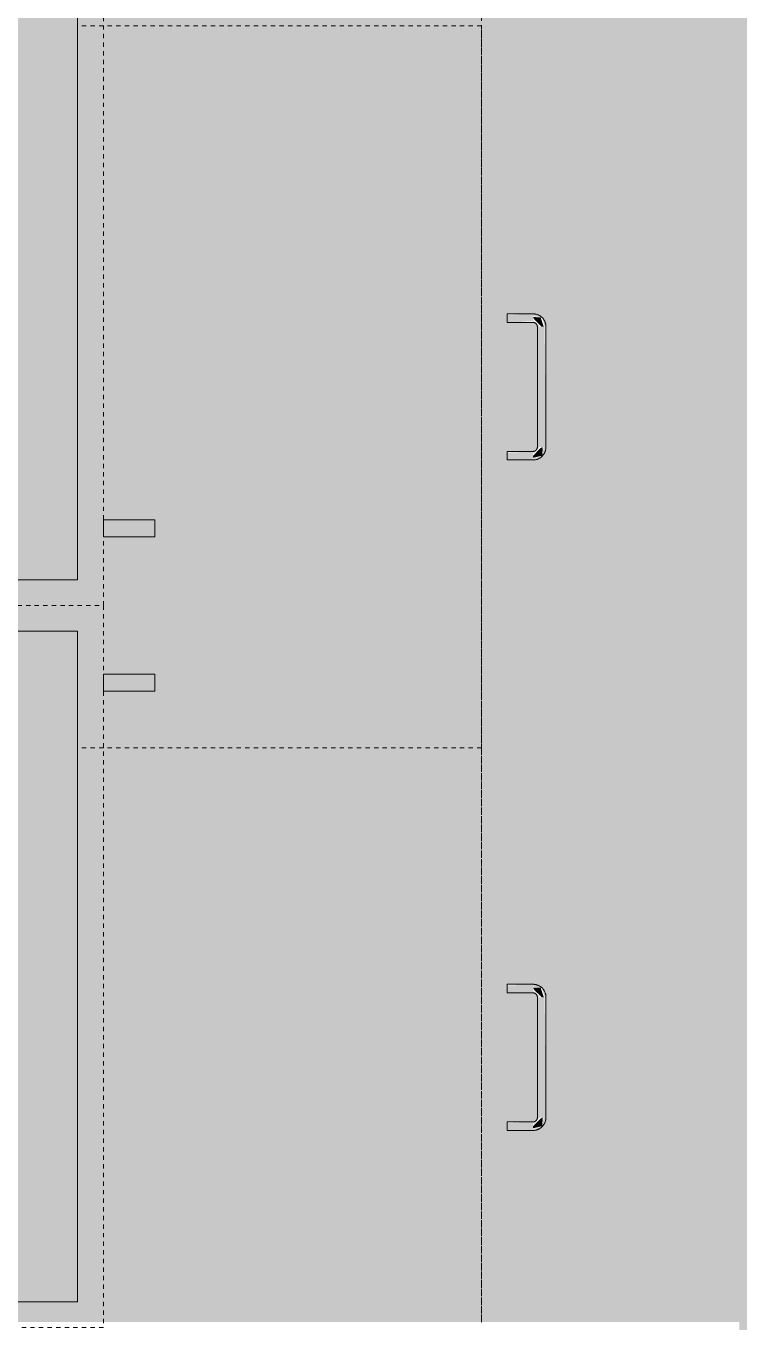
# Model space of a CAD drawing. Header units: inches. Extents: x -4218 to -1814, y 9706 to 12426.
# Drawn here: x -3391.18 to -3370.43, y 11292.96 to 11330.66 of the extents above; entities that cross this region are included whole.
import ezdxf

# ---------------------------------------------------------------- set-up
doc = ezdxf.new("R2010")
doc.units = ezdxf.units.IN
doc.header["$MEASUREMENT"] = 0
doc.linetypes.add('Dash', pattern=[0.25, 0.125, -0.125])
for name, color, linetype, lineweight in [('0-1', 7, 'Continuous', 5), ('0-2', 10, 'Continuous', 13), ('A-AREA-PATT-3', 7, 'Continuous', 9), ('Q-CASE', 31, 'Continuous', 9), ('Q-CASE-1', 9, 'Continuous', 9), ('Q-CASE-3', 7, 'Continuous', 9), ('Q-CASE-4', 7, 'Dash', 9), ('Q-CASE-HDLN-1', 7, 'Dash', 9), ('Q-CASE-HDLN-2', 31, 'Continuous', 9)]:
    doc.layers.add(name, color=color, linetype=linetype, lineweight=lineweight)

# ---------------------------------------------------------------- blocks, each defined once
blk = doc.blocks.new('OD_CW_Countertop - OD_CW_Countertop-2380507-FLOOR PLAN - 2ND FLOOR')
at = {"layer": 'Q-CASE-HDLN-1'}
blk.add_line((0.738, 0), (130.706, 0), dxfattribs=at)
blk = doc.blocks.new('Drawer_Base_Cabinet_3_drawer_12205 - 21_-V68-FLOOR PLAN - 2ND FLOOR')
at = {"layer": 'Q-CASE'}
for points in [[(-1.012, 25.782), (-1.012, 25.812), (-1.286, 25.72), (-1.295, 25.5), (-1.23, 25.528), (-1.012, 25.75)], [(2.488, 25.625), (2.488, 25.875), (-1.012, 25.838), (-1.012, 25.625), (1.008, 25.625)], [(2.8, 25.5), (2.738, 25.768), (2.488, 25.782), (2.516, 25.717), (2.738, 25.5), (2.77, 25.5)], [(-1.142, 24.75), (-1.174, 25.5), (-1.383, 25.5), (-1.351, 24.75), (-1.154, 24.75)], [(2.858, 25.5), (2.617, 25.5), (2.649, 24.75), (2.858, 24.75), (2.858, 25.402)]]:
    blk.add_hatch(color=256, dxfattribs=at).paths.add_polyline_path(points, flags=0)
at = {"layer": 'Q-CASE-HDLN-1'}
for p, q in [((11.238, 24), (-9.762, 24)), ((-9.762, 24), (-9.762, 12.25)), ((11.238, 24), (11.238, 12.25))]:
    blk.add_line(p, q, dxfattribs=at)
at = {"layer": 'Q-CASE-HDLN-2'}
for p, q in [((2.488, 25.875), (-1.012, 25.875)), ((-1.387, 25.5), (-1.387, 24.75)), ((-1.387, 25.5), (-1.387, 24.75)), ((-1.387, 25.5), (-1.387, 24.75)), ((-1.137, 24.75), (-1.137, 25.5)), ((-1.137, 24.75), (-1.137, 25.5)), ((-1.137, 24.75), (-1.137, 25.5)), ((-1.012, 25.625), (2.488, 25.625)), ((2.613, 25.5), (2.613, 24.75)), ((2.613, 25.5), (2.613, 24.75)), ((2.613, 25.5), (2.613, 24.75)), ((2.863, 24.75), (2.863, 25.5)), ((2.863, 24.75), (2.863, 25.5)), ((2.863, 24.75), (2.863, 25.5)), ((-1.387, 24.75), (-1.383, 24.75)), ((-1.383, 24.75), (-1.387, 24.75)), ((-1.387, 24.75), (-1.383, 24.75)), ((-1.383, 24.75), (-1.387, 24.75)), ((-1.387, 24.75), (-1.383, 24.75)), ((-1.137, 24.75), (-1.387, 24.75)), ((-1.142, 24.75), (-1.137, 24.75)), ((-1.137, 24.75), (-1.142, 24.75)), ((-1.142, 24.75), (-1.137, 24.75)), ((-1.137, 24.75), (-1.142, 24.75)), ((-1.142, 24.75), (-1.137, 24.75)), ((2.617, 24.75), (2.613, 24.75)), ((2.613, 24.75), (2.617, 24.75)), ((2.617, 24.75), (2.613, 24.75)), ((2.613, 24.75), (2.617, 24.75)), ((2.863, 24.75), (2.613, 24.75)), ((2.613, 24.75), (2.617, 24.75)), ((2.863, 24.75), (2.858, 24.75)), ((2.858, 24.75), (2.863, 24.75)), ((2.863, 24.75), (2.858, 24.75)), ((2.858, 24.75), (2.863, 24.75)), ((2.858, 24.75), (2.863, 24.75))]:
    blk.add_line(p, q, dxfattribs=at)
at = {"layer": 'Q-CASE-HDLN-2', "flags": 128}
for points in [[(-1.012, 25.875), (-1.027, 25.875), (-1.042, 25.874), (-1.057, 25.872), (-1.072, 25.87), (-1.087, 25.868), (-1.101, 25.864), (-1.116, 25.86), (-1.13, 25.856), (-1.144, 25.851), (-1.158, 25.845), (-1.172, 25.839), (-1.185, 25.833), (-1.199, 25.825), (-1.211, 25.818), (-1.224, 25.81), (-1.236, 25.801), (-1.248, 25.792), (-1.26, 25.782), (-1.271, 25.772), (-1.281, 25.761), (-1.292, 25.75), (-1.301, 25.739), (-1.311, 25.727), (-1.319, 25.715), (-1.328, 25.703), (-1.336, 25.69), (-1.343, 25.677), (-1.35, 25.663), (-1.356, 25.65), (-1.362, 25.636), (-1.367, 25.622), (-1.372, 25.608), (-1.376, 25.593), (-1.379, 25.578), (-1.382, 25.564), (-1.384, 25.549), (-1.386, 25.534), (-1.387, 25.519), (-1.387, 25.504), (-1.387, 25.5)], [(-1.292, 25.75), (-1.301, 25.739), (-1.311, 25.727), (-1.319, 25.715), (-1.328, 25.703), (-1.336, 25.69), (-1.343, 25.677), (-1.35, 25.663), (-1.356, 25.65), (-1.362, 25.636), (-1.367, 25.622), (-1.372, 25.608), (-1.376, 25.593), (-1.379, 25.578), (-1.382, 25.564), (-1.384, 25.549), (-1.386, 25.534), (-1.387, 25.519), (-1.387, 25.504), (-1.387, 25.5)], [(-1.292, 25.75), (-1.301, 25.739), (-1.311, 25.727), (-1.319, 25.715), (-1.328, 25.703), (-1.336, 25.69), (-1.343, 25.677), (-1.35, 25.663), (-1.356, 25.65), (-1.362, 25.636), (-1.367, 25.622), (-1.372, 25.608), (-1.376, 25.593), (-1.379, 25.578), (-1.382, 25.564), (-1.384, 25.549), (-1.386, 25.534), (-1.387, 25.519), (-1.387, 25.504), (-1.387, 25.5)], [(-1.012, 25.875), (-1.027, 25.875), (-1.042, 25.874), (-1.057, 25.872), (-1.072, 25.87), (-1.087, 25.868), (-1.101, 25.864), (-1.116, 25.86), (-1.13, 25.856), (-1.144, 25.851), (-1.158, 25.845), (-1.172, 25.839), (-1.185, 25.833), (-1.199, 25.825), (-1.211, 25.818), (-1.224, 25.81), (-1.236, 25.801), (-1.248, 25.792), (-1.26, 25.782), (-1.271, 25.772)], [(-1.012, 25.875), (-1.027, 25.875), (-1.042, 25.874), (-1.057, 25.872), (-1.072, 25.87), (-1.087, 25.868), (-1.101, 25.864), (-1.116, 25.86), (-1.13, 25.856), (-1.144, 25.851), (-1.158, 25.845), (-1.172, 25.839), (-1.185, 25.833), (-1.199, 25.825), (-1.211, 25.818), (-1.224, 25.81), (-1.236, 25.801), (-1.248, 25.792), (-1.26, 25.782), (-1.271, 25.772)], [(2.738, 25.779), (2.727, 25.789), (2.715, 25.798), (2.703, 25.807), (2.69, 25.816), (2.678, 25.823), (2.664, 25.831), (2.651, 25.838), (2.637, 25.844), (2.624, 25.85), (2.61, 25.855), (2.595, 25.859), (2.581, 25.863), (2.566, 25.867), (2.551, 25.87), (2.537, 25.872), (2.522, 25.873), (2.507, 25.875), (2.492, 25.875), (2.488, 25.875)], [(2.738, 25.779), (2.727, 25.789), (2.715, 25.798), (2.703, 25.807), (2.69, 25.816), (2.678, 25.823), (2.664, 25.831), (2.651, 25.838), (2.637, 25.844), (2.624, 25.85), (2.61, 25.855), (2.595, 25.859), (2.581, 25.863), (2.566, 25.867), (2.551, 25.87), (2.537, 25.872), (2.522, 25.873), (2.507, 25.875), (2.492, 25.875), (2.488, 25.875)], [(2.863, 25.5), (2.862, 25.515), (2.862, 25.53), (2.86, 25.545), (2.858, 25.56), (2.855, 25.575), (2.852, 25.589), (2.848, 25.604), (2.844, 25.618), (2.839, 25.632), (2.833, 25.646), (2.827, 25.66), (2.82, 25.673), (2.813, 25.686), (2.805, 25.699), (2.797, 25.712), (2.788, 25.724), (2.779, 25.736), (2.77, 25.747), (2.76, 25.758), (2.749, 25.769), (2.738, 25.779), (2.727, 25.789), (2.715, 25.798), (2.703, 25.807), (2.69, 25.816), (2.678, 25.823), (2.664, 25.831), (2.651, 25.838), (2.637, 25.844), (2.624, 25.85), (2.61, 25.855), (2.595, 25.859), (2.581, 25.863), (2.566, 25.867), (2.551, 25.87), (2.537, 25.872), (2.522, 25.873), (2.507, 25.875), (2.492, 25.875), (2.488, 25.875)], [(2.863, 25.5), (2.862, 25.515), (2.862, 25.53), (2.86, 25.545), (2.858, 25.56), (2.855, 25.575), (2.852, 25.589), (2.848, 25.604), (2.844, 25.618), (2.839, 25.632), (2.833, 25.646), (2.827, 25.66), (2.82, 25.673), (2.813, 25.686), (2.805, 25.699), (2.797, 25.712), (2.788, 25.724), (2.779, 25.736), (2.77, 25.747), (2.76, 25.758)], [(2.863, 25.5), (2.862, 25.515), (2.862, 25.53), (2.86, 25.545), (2.858, 25.56), (2.855, 25.575), (2.852, 25.589), (2.848, 25.604), (2.844, 25.618), (2.839, 25.632), (2.833, 25.646), (2.827, 25.66), (2.82, 25.673), (2.813, 25.686), (2.805, 25.699), (2.797, 25.712), (2.788, 25.724), (2.779, 25.736), (2.77, 25.747), (2.76, 25.758)], [(-1.137, 25.5), (-1.137, 25.505), (-1.137, 25.51), (-1.136, 25.515), (-1.136, 25.52), (-1.135, 25.525), (-1.134, 25.53), (-1.132, 25.535), (-1.131, 25.539), (-1.129, 25.544), (-1.127, 25.549), (-1.125, 25.553), (-1.123, 25.558), (-1.121, 25.562), (-1.118, 25.566), (-1.115, 25.571), (-1.113, 25.575), (-1.109, 25.579), (-1.106, 25.582), (-1.103, 25.586), (-1.099, 25.59), (-1.096, 25.593), (-1.092, 25.596), (-1.088, 25.599), (-1.084, 25.602), (-1.08, 25.605), (-1.076, 25.608), (-1.071, 25.61), (-1.067, 25.613), (-1.062, 25.615), (-1.058, 25.617), (-1.053, 25.618), (-1.048, 25.62), (-1.043, 25.621), (-1.038, 25.622), (-1.034, 25.623), (-1.029, 25.624), (-1.024, 25.624), (-1.019, 25.625), (-1.014, 25.625)], [(-1.137, 25.5), (-1.137, 25.505), (-1.137, 25.51), (-1.136, 25.515), (-1.136, 25.52), (-1.135, 25.525), (-1.134, 25.53), (-1.132, 25.535), (-1.131, 25.539), (-1.129, 25.544), (-1.127, 25.549), (-1.125, 25.553), (-1.123, 25.558), (-1.121, 25.562), (-1.118, 25.566), (-1.115, 25.571), (-1.113, 25.575), (-1.109, 25.579), (-1.106, 25.582), (-1.103, 25.586), (-1.099, 25.59), (-1.096, 25.593), (-1.092, 25.596), (-1.088, 25.599), (-1.084, 25.602), (-1.08, 25.605), (-1.076, 25.608), (-1.071, 25.61), (-1.067, 25.613), (-1.062, 25.615), (-1.058, 25.617), (-1.053, 25.618), (-1.048, 25.62), (-1.043, 25.621), (-1.038, 25.622), (-1.034, 25.623), (-1.029, 25.624), (-1.024, 25.624), (-1.019, 25.625), (-1.014, 25.625)], [(-1.137, 25.5), (-1.137, 25.505), (-1.137, 25.51), (-1.136, 25.515), (-1.136, 25.52), (-1.135, 25.525), (-1.134, 25.53), (-1.132, 25.535), (-1.131, 25.539), (-1.129, 25.544), (-1.127, 25.549), (-1.125, 25.553), (-1.123, 25.558), (-1.121, 25.562), (-1.118, 25.566), (-1.115, 25.571), (-1.113, 25.575), (-1.109, 25.579), (-1.106, 25.582), (-1.103, 25.586), (-1.099, 25.59), (-1.096, 25.593), (-1.092, 25.596), (-1.088, 25.599), (-1.084, 25.602), (-1.08, 25.605), (-1.076, 25.608), (-1.071, 25.61), (-1.067, 25.613), (-1.062, 25.615), (-1.058, 25.617), (-1.053, 25.618), (-1.048, 25.62), (-1.043, 25.621), (-1.038, 25.622), (-1.034, 25.623), (-1.029, 25.624), (-1.024, 25.624), (-1.019, 25.625), (-1.014, 25.625), (-1.012, 25.625)], [(2.488, 25.625), (2.493, 25.625), (2.498, 25.625), (2.503, 25.624), (2.508, 25.623), (2.513, 25.623), (2.517, 25.621), (2.522, 25.62), (2.527, 25.619), (2.532, 25.617), (2.536, 25.615), (2.541, 25.613), (2.545, 25.611), (2.55, 25.608), (2.554, 25.606), (2.558, 25.603), (2.562, 25.6), (2.566, 25.597), (2.57, 25.594), (2.574, 25.591), (2.577, 25.587), (2.581, 25.583), (2.584, 25.58), (2.587, 25.576), (2.59, 25.572), (2.593, 25.568), (2.596, 25.563), (2.598, 25.559), (2.6, 25.554), (2.602, 25.55), (2.604, 25.545), (2.606, 25.541), (2.607, 25.536), (2.609, 25.531), (2.61, 25.526), (2.611, 25.521), (2.612, 25.516), (2.612, 25.511), (2.613, 25.506), (2.613, 25.501), (2.613, 25.5)], [(2.488, 25.625), (2.493, 25.625), (2.498, 25.625), (2.503, 25.624), (2.508, 25.623), (2.513, 25.623), (2.517, 25.621), (2.522, 25.62), (2.527, 25.619), (2.532, 25.617), (2.536, 25.615), (2.541, 25.613), (2.545, 25.611), (2.55, 25.608), (2.554, 25.606), (2.558, 25.603), (2.562, 25.6), (2.566, 25.597), (2.57, 25.594), (2.574, 25.591), (2.577, 25.587), (2.581, 25.583), (2.584, 25.58), (2.587, 25.576), (2.59, 25.572), (2.593, 25.568), (2.596, 25.563), (2.598, 25.559), (2.6, 25.554), (2.602, 25.55), (2.604, 25.545), (2.606, 25.541), (2.607, 25.536), (2.609, 25.531), (2.61, 25.526), (2.611, 25.521), (2.612, 25.516), (2.612, 25.511), (2.613, 25.506), (2.613, 25.501), (2.613, 25.5)], [(2.488, 25.625), (2.493, 25.625), (2.498, 25.625), (2.503, 25.624), (2.508, 25.623), (2.513, 25.623), (2.517, 25.621), (2.522, 25.62), (2.527, 25.619), (2.532, 25.617), (2.536, 25.615), (2.541, 25.613), (2.545, 25.611), (2.55, 25.608), (2.554, 25.606), (2.558, 25.603), (2.562, 25.6), (2.566, 25.597), (2.57, 25.594), (2.574, 25.591), (2.577, 25.587), (2.581, 25.583), (2.584, 25.58), (2.587, 25.576), (2.59, 25.572), (2.593, 25.568), (2.596, 25.563), (2.598, 25.559), (2.6, 25.554), (2.602, 25.55), (2.604, 25.545), (2.606, 25.541), (2.607, 25.536), (2.609, 25.531), (2.61, 25.526), (2.611, 25.521), (2.612, 25.516), (2.612, 25.511), (2.613, 25.506), (2.613, 25.501), (2.613, 25.5)]]:
    blk.add_lwpolyline(points, dxfattribs=at)
blk = doc.blocks.new('Drawer_Base_Cabinet_3_drawer_12205 - 18_-V69-FLOOR PLAN - 2ND FLOOR')
at = {"layer": 'Q-CASE'}
for points in [[(-1.012, 25.782), (-1.012, 25.812), (-1.286, 25.72), (-1.295, 25.5), (-1.23, 25.528), (-1.012, 25.75)], [(2.488, 25.625), (2.488, 25.875), (-1.012, 25.838), (-1.012, 25.625), (1.616, 25.625)], [(2.8, 25.5), (2.738, 25.768), (2.488, 25.782), (2.516, 25.717), (2.738, 25.5), (2.77, 25.5)], [(-1.142, 25.5), (-1.383, 25.5), (-1.351, 24.75), (-1.142, 24.75)], [(2.858, 25.5), (2.617, 25.5), (2.649, 24.75), (2.858, 24.75), (2.858, 25.402)]]:
    blk.add_hatch(color=256, dxfattribs=at).paths.add_polyline_path(points, flags=0)
at = {"layer": 'Q-CASE-HDLN-1'}
for p, q in [((8.436, 24), (-8.262, 24)), ((-8.262, 24), (-8.262, 12.25))]:
    blk.add_line(p, q, dxfattribs=at)
at = {"layer": 'Q-CASE-HDLN-2'}
for p, q in [((2.488, 25.875), (-1.012, 25.875)), ((-1.387, 25.5), (-1.387, 24.75)), ((-1.387, 25.5), (-1.387, 24.75)), ((-1.387, 25.5), (-1.387, 24.75)), ((-1.137, 24.75), (-1.137, 25.5)), ((-1.137, 24.75), (-1.137, 25.5)), ((-1.137, 24.75), (-1.137, 25.5)), ((-1.012, 25.625), (2.488, 25.625)), ((2.613, 25.5), (2.613, 24.75)), ((2.613, 25.5), (2.613, 24.75)), ((2.613, 25.5), (2.613, 24.75)), ((2.863, 24.75), (2.863, 25.5)), ((2.863, 24.75), (2.863, 25.5)), ((2.863, 24.75), (2.863, 25.5)), ((-1.387, 24.75), (-1.383, 24.75)), ((-1.383, 24.75), (-1.387, 24.75)), ((-1.387, 24.75), (-1.383, 24.75)), ((-1.383, 24.75), (-1.387, 24.75)), ((-1.387, 24.75), (-1.383, 24.75)), ((-1.137, 24.75), (-1.387, 24.75)), ((-1.142, 24.75), (-1.137, 24.75)), ((-1.137, 24.75), (-1.142, 24.75)), ((-1.142, 24.75), (-1.137, 24.75)), ((-1.137, 24.75), (-1.142, 24.75)), ((-1.142, 24.75), (-1.137, 24.75)), ((2.617, 24.75), (2.613, 24.75)), ((2.613, 24.75), (2.617, 24.75)), ((2.617, 24.75), (2.613, 24.75)), ((2.613, 24.75), (2.617, 24.75)), ((2.863, 24.75), (2.613, 24.75)), ((2.613, 24.75), (2.617, 24.75)), ((2.863, 24.75), (2.858, 24.75)), ((2.858, 24.75), (2.863, 24.75)), ((2.863, 24.75), (2.858, 24.75)), ((2.858, 24.75), (2.863, 24.75)), ((2.858, 24.75), (2.863, 24.75))]:
    blk.add_line(p, q, dxfattribs=at)
at = {"layer": 'Q-CASE-HDLN-2', "flags": 128}
for points in [[(-1.012, 25.875), (-1.027, 25.875), (-1.042, 25.874), (-1.057, 25.872), (-1.072, 25.87), (-1.087, 25.868), (-1.101, 25.864), (-1.116, 25.86), (-1.13, 25.856), (-1.144, 25.851), (-1.158, 25.845), (-1.172, 25.839), (-1.185, 25.833), (-1.199, 25.825), (-1.211, 25.818), (-1.224, 25.81), (-1.236, 25.801), (-1.248, 25.792), (-1.26, 25.782), (-1.271, 25.772), (-1.281, 25.761), (-1.292, 25.75), (-1.301, 25.739), (-1.311, 25.727), (-1.319, 25.715), (-1.328, 25.703), (-1.336, 25.69), (-1.343, 25.677), (-1.35, 25.663), (-1.356, 25.65), (-1.362, 25.636), (-1.367, 25.622), (-1.372, 25.608), (-1.376, 25.593), (-1.379, 25.578), (-1.382, 25.564), (-1.384, 25.549), (-1.386, 25.534), (-1.387, 25.519), (-1.387, 25.504), (-1.387, 25.5)], [(-1.292, 25.75), (-1.301, 25.739), (-1.311, 25.727), (-1.319, 25.715), (-1.328, 25.703), (-1.336, 25.69), (-1.343, 25.677), (-1.35, 25.663), (-1.356, 25.65), (-1.362, 25.636), (-1.367, 25.622), (-1.372, 25.608), (-1.376, 25.593), (-1.379, 25.578), (-1.382, 25.564), (-1.384, 25.549), (-1.386, 25.534), (-1.387, 25.519), (-1.387, 25.504), (-1.387, 25.5)], [(-1.292, 25.75), (-1.301, 25.739), (-1.311, 25.727), (-1.319, 25.715), (-1.328, 25.703), (-1.336, 25.69), (-1.343, 25.677), (-1.35, 25.663), (-1.356, 25.65), (-1.362, 25.636), (-1.367, 25.622), (-1.372, 25.608), (-1.376, 25.593), (-1.379, 25.578), (-1.382, 25.564), (-1.384, 25.549), (-1.386, 25.534), (-1.387, 25.519), (-1.387, 25.504), (-1.387, 25.5)], [(-1.012, 25.875), (-1.027, 25.875), (-1.042, 25.874), (-1.057, 25.872), (-1.072, 25.87), (-1.087, 25.868), (-1.101, 25.864), (-1.116, 25.86), (-1.13, 25.856), (-1.144, 25.851), (-1.158, 25.845), (-1.172, 25.839), (-1.185, 25.833), (-1.199, 25.825), (-1.211, 25.818), (-1.224, 25.81), (-1.236, 25.801), (-1.248, 25.792), (-1.26, 25.782), (-1.271, 25.772)], [(-1.012, 25.875), (-1.027, 25.875), (-1.042, 25.874), (-1.057, 25.872), (-1.072, 25.87), (-1.087, 25.868), (-1.101, 25.864), (-1.116, 25.86), (-1.13, 25.856), (-1.144, 25.851), (-1.158, 25.845), (-1.172, 25.839), (-1.185, 25.833), (-1.199, 25.825), (-1.211, 25.818), (-1.224, 25.81), (-1.236, 25.801), (-1.248, 25.792), (-1.26, 25.782), (-1.271, 25.772)], [(2.738, 25.779), (2.727, 25.789), (2.715, 25.798), (2.703, 25.807), (2.69, 25.816), (2.678, 25.823), (2.664, 25.831), (2.651, 25.838), (2.637, 25.844), (2.624, 25.85), (2.61, 25.855), (2.595, 25.859), (2.581, 25.863), (2.566, 25.867), (2.551, 25.87), (2.537, 25.872), (2.522, 25.873), (2.507, 25.875), (2.492, 25.875), (2.488, 25.875)], [(2.738, 25.779), (2.727, 25.789), (2.715, 25.798), (2.703, 25.807), (2.69, 25.816), (2.678, 25.823), (2.664, 25.831), (2.651, 25.838), (2.637, 25.844), (2.624, 25.85), (2.61, 25.855), (2.595, 25.859), (2.581, 25.863), (2.566, 25.867), (2.551, 25.87), (2.537, 25.872), (2.522, 25.873), (2.507, 25.875), (2.492, 25.875), (2.488, 25.875)], [(2.863, 25.5), (2.862, 25.515), (2.862, 25.53), (2.86, 25.545), (2.858, 25.56), (2.855, 25.575), (2.852, 25.589), (2.848, 25.604), (2.844, 25.618), (2.839, 25.632), (2.833, 25.646), (2.827, 25.66), (2.82, 25.673), (2.813, 25.686), (2.805, 25.699), (2.797, 25.712), (2.788, 25.724), (2.779, 25.736), (2.77, 25.747), (2.76, 25.758), (2.749, 25.769), (2.738, 25.779), (2.727, 25.789), (2.715, 25.798), (2.703, 25.807), (2.69, 25.816), (2.678, 25.823), (2.664, 25.831), (2.651, 25.838), (2.637, 25.844), (2.624, 25.85), (2.61, 25.855), (2.595, 25.859), (2.581, 25.863), (2.566, 25.867), (2.551, 25.87), (2.537, 25.872), (2.522, 25.873), (2.507, 25.875), (2.492, 25.875), (2.488, 25.875)], [(2.863, 25.5), (2.862, 25.515), (2.862, 25.53), (2.86, 25.545), (2.858, 25.56), (2.855, 25.575), (2.852, 25.589), (2.848, 25.604), (2.844, 25.618), (2.839, 25.632), (2.833, 25.646), (2.827, 25.66), (2.82, 25.673), (2.813, 25.686), (2.805, 25.699), (2.797, 25.712), (2.788, 25.724), (2.779, 25.736), (2.77, 25.747), (2.76, 25.758)], [(2.863, 25.5), (2.862, 25.515), (2.862, 25.53), (2.86, 25.545), (2.858, 25.56), (2.855, 25.575), (2.852, 25.589), (2.848, 25.604), (2.844, 25.618), (2.839, 25.632), (2.833, 25.646), (2.827, 25.66), (2.82, 25.673), (2.813, 25.686), (2.805, 25.699), (2.797, 25.712), (2.788, 25.724), (2.779, 25.736), (2.77, 25.747), (2.76, 25.758)], [(-1.137, 25.5), (-1.137, 25.505), (-1.137, 25.51), (-1.136, 25.515), (-1.136, 25.52), (-1.135, 25.525), (-1.134, 25.53), (-1.132, 25.535), (-1.131, 25.539), (-1.129, 25.544), (-1.127, 25.549), (-1.125, 25.553), (-1.123, 25.558), (-1.121, 25.562), (-1.118, 25.566), (-1.115, 25.571), (-1.113, 25.575), (-1.109, 25.579), (-1.106, 25.582), (-1.103, 25.586), (-1.099, 25.59), (-1.096, 25.593), (-1.092, 25.596), (-1.088, 25.599), (-1.084, 25.602), (-1.08, 25.605), (-1.076, 25.608), (-1.071, 25.61), (-1.067, 25.613), (-1.062, 25.615), (-1.058, 25.617), (-1.053, 25.618), (-1.048, 25.62), (-1.043, 25.621), (-1.038, 25.622), (-1.034, 25.623), (-1.029, 25.624), (-1.024, 25.624), (-1.019, 25.625), (-1.014, 25.625)], [(-1.137, 25.5), (-1.137, 25.505), (-1.137, 25.51), (-1.136, 25.515), (-1.136, 25.52), (-1.135, 25.525), (-1.134, 25.53), (-1.132, 25.535), (-1.131, 25.539), (-1.129, 25.544), (-1.127, 25.549), (-1.125, 25.553), (-1.123, 25.558), (-1.121, 25.562), (-1.118, 25.566), (-1.115, 25.571), (-1.113, 25.575), (-1.109, 25.579), (-1.106, 25.582), (-1.103, 25.586), (-1.099, 25.59), (-1.096, 25.593), (-1.092, 25.596), (-1.088, 25.599), (-1.084, 25.602), (-1.08, 25.605), (-1.076, 25.608), (-1.071, 25.61), (-1.067, 25.613), (-1.062, 25.615), (-1.058, 25.617), (-1.053, 25.618), (-1.048, 25.62), (-1.043, 25.621), (-1.038, 25.622), (-1.034, 25.623), (-1.029, 25.624), (-1.024, 25.624), (-1.019, 25.625), (-1.014, 25.625)], [(-1.137, 25.5), (-1.137, 25.505), (-1.137, 25.51), (-1.136, 25.515), (-1.136, 25.52), (-1.135, 25.525), (-1.134, 25.53), (-1.132, 25.535), (-1.131, 25.539), (-1.129, 25.544), (-1.127, 25.549), (-1.125, 25.553), (-1.123, 25.558), (-1.121, 25.562), (-1.118, 25.566), (-1.115, 25.571), (-1.113, 25.575), (-1.109, 25.579), (-1.106, 25.582), (-1.103, 25.586), (-1.099, 25.59), (-1.096, 25.593), (-1.092, 25.596), (-1.088, 25.599), (-1.084, 25.602), (-1.08, 25.605), (-1.076, 25.608), (-1.071, 25.61), (-1.067, 25.613), (-1.062, 25.615), (-1.058, 25.617), (-1.053, 25.618), (-1.048, 25.62), (-1.043, 25.621), (-1.038, 25.622), (-1.034, 25.623), (-1.029, 25.624), (-1.024, 25.624), (-1.019, 25.625), (-1.014, 25.625), (-1.012, 25.625)], [(2.488, 25.625), (2.493, 25.625), (2.498, 25.625), (2.503, 25.624), (2.508, 25.623), (2.513, 25.623), (2.517, 25.621), (2.522, 25.62), (2.527, 25.619), (2.532, 25.617), (2.536, 25.615), (2.541, 25.613), (2.545, 25.611), (2.55, 25.608), (2.554, 25.606), (2.558, 25.603), (2.562, 25.6), (2.566, 25.597), (2.57, 25.594), (2.574, 25.591), (2.577, 25.587), (2.581, 25.583), (2.584, 25.58), (2.587, 25.576), (2.59, 25.572), (2.593, 25.568), (2.596, 25.563), (2.598, 25.559), (2.6, 25.554), (2.602, 25.55), (2.604, 25.545), (2.606, 25.541), (2.607, 25.536), (2.609, 25.531), (2.61, 25.526), (2.611, 25.521), (2.612, 25.516), (2.612, 25.511), (2.613, 25.506), (2.613, 25.501), (2.613, 25.5)], [(2.488, 25.625), (2.493, 25.625), (2.498, 25.625), (2.503, 25.624), (2.508, 25.623), (2.513, 25.623), (2.517, 25.621), (2.522, 25.62), (2.527, 25.619), (2.532, 25.617), (2.536, 25.615), (2.541, 25.613), (2.545, 25.611), (2.55, 25.608), (2.554, 25.606), (2.558, 25.603), (2.562, 25.6), (2.566, 25.597), (2.57, 25.594), (2.574, 25.591), (2.577, 25.587), (2.581, 25.583), (2.584, 25.58), (2.587, 25.576), (2.59, 25.572), (2.593, 25.568), (2.596, 25.563), (2.598, 25.559), (2.6, 25.554), (2.602, 25.55), (2.604, 25.545), (2.606, 25.541), (2.607, 25.536), (2.609, 25.531), (2.61, 25.526), (2.611, 25.521), (2.612, 25.516), (2.612, 25.511), (2.613, 25.506), (2.613, 25.501), (2.613, 25.5)], [(2.488, 25.625), (2.493, 25.625), (2.498, 25.625), (2.503, 25.624), (2.508, 25.623), (2.513, 25.623), (2.517, 25.621), (2.522, 25.62), (2.527, 25.619), (2.532, 25.617), (2.536, 25.615), (2.541, 25.613), (2.545, 25.611), (2.55, 25.608), (2.554, 25.606), (2.558, 25.603), (2.562, 25.6), (2.566, 25.597), (2.57, 25.594), (2.574, 25.591), (2.577, 25.587), (2.581, 25.583), (2.584, 25.58), (2.587, 25.576), (2.59, 25.572), (2.593, 25.568), (2.596, 25.563), (2.598, 25.559), (2.6, 25.554), (2.602, 25.55), (2.604, 25.545), (2.606, 25.541), (2.607, 25.536), (2.609, 25.531), (2.61, 25.526), (2.611, 25.521), (2.612, 25.516), (2.612, 25.511), (2.613, 25.506), (2.613, 25.501), (2.613, 25.5)]]:
    blk.add_lwpolyline(points, dxfattribs=at)
blk = doc.blocks.new('300 Series Wall Hung Cabinet_301 - 21_-2351527-FLOOR PLAN - 2ND FLOOR')
at = {"layer": 'Q-CASE-1'}
for points in [[(9.75, -0.188), (-9.75, -0.188), (-9.75, -12.438), (9.75, -12.438), (9.75, -8.386)], [(-8.012, -13.188), (-8.5, -13.188), (-8.5, -14.687), (-8.012, -14.687)]]:
    blk.add_hatch(color=256, dxfattribs=at).paths.add_polyline_path(points, flags=0)
at = {"layer": 'Q-CASE-3'}
for p, q in [((9.75, -0.188), (-9.75, -0.188)), ((-9.75, -0.188), (-9.75, -12.438)), ((9.75, -12.438), (9.75, -0.188)), ((-9.75, -12.438), (9.75, -12.438)), ((-8.5, -13.188), (-8.012, -13.188)), ((-8.5, -13.188), (-8.5, -14.687)), ((-8.012, -14.687), (-8.012, -13.188)), ((-8.5, -14.687), (-8.012, -14.687))]:
    blk.add_line(p, q, dxfattribs=at)
at = {"layer": 'Q-CASE-4'}
for p, q in [((10.5, -0.188), (-10.5, -0.188)), ((-10.5, -0.188), (-10.5, -13.188)), ((10.5, -13.188), (10.5, -0.188)), ((-10.5, -13.188), (10.5, -13.188))]:
    blk.add_line(p, q, dxfattribs=at)
blk = doc.blocks.new('300 Series Wall Hung Cabinet_301 - 21_-2351003-FLOOR PLAN - 2ND FLOOR')
at = {"layer": 'Q-CASE-1'}
for points in [[(-8.5, 13.188), (-8.012, 13.188), (-8.012, 14.687), (-8.5, 14.687)], [(-9.75, 0.187), (9.75, 0.187), (9.75, 12.438), (-9.75, 12.438), (-9.75, 8.386)]]:
    blk.add_hatch(color=256, dxfattribs=at).paths.add_polyline_path(points, flags=0)
at = {"layer": 'Q-CASE-3'}
for p, q in [((-8.012, 14.687), (-8.5, 14.687)), ((-8.5, 14.687), (-8.5, 13.188)), ((-8.012, 13.188), (-8.012, 14.687)), ((-8.012, 13.188), (-8.5, 13.188)), ((9.75, 12.438), (-9.75, 12.438)), ((-9.75, 12.438), (-9.75, 0.187)), ((9.75, 0.187), (9.75, 12.438)), ((-9.75, 0.187), (9.75, 0.187))]:
    blk.add_line(p, q, dxfattribs=at)
at = {"layer": 'Q-CASE-4'}
for p, q in [((-10.5, 0.187), (-10.5, 13.188)), ((-10.5, 13.188), (10.5, 13.188)), ((10.5, 13.188), (10.5, 0.187)), ((10.5, 0.187), (-10.5, 0.187))]:
    blk.add_line(p, q, dxfattribs=at)
blk = doc.blocks.new('CTR - 1st Phase - Unit Layouts_rvt-1-FLOOR PLAN - 2ND FLOOR')
at = {"layer": '0-2'}
for name, p, rotation in [('OD_CW_Countertop - OD_CW_Countertop-2380507-FLOOR PLAN - 2ND FLOOR', (-3377.924, 11423.663), 269.9999999999621), ('300 Series Wall Hung Cabinet_301 - 21_-2351527-FLOOR PLAN - 2ND FLOOR', (-3402.111, 11324.297), 90.00000000000536), ('Drawer_Base_Cabinet_3_drawer_12205 - 21_-V68-FLOOR PLAN - 2ND FLOOR', (-3401.924, 11320.893), 270.0000000000512), ('300 Series Wall Hung Cabinet_301 - 21_-2351003-FLOOR PLAN - 2ND FLOOR', (-3402.111, 11303.297), 270.0000000000053), ('Drawer_Base_Cabinet_3_drawer_12205 - 18_-V69-FLOOR PLAN - 2ND FLOOR', (-3401.924, 11301.393), 270.0000000000512)]:
    blk.add_blockref(name, p, dxfattribs=dict(at, rotation=rotation))

msp = doc.modelspace()

# ---------------------------------------------------------------- hatches: boundary and pattern name
at = {"layer": 'A-AREA-PATT-3'}
h = msp.add_hatch(color=256, dxfattribs=at)
h.paths.add_polyline_path([(-3264.02374, 11621.9894), (-3262.27374, 11621.9894), (-3262.27374, 11585.9894), (-3264.02374, 11585.9894), (-3264.02374, 11616.47757)], flags=0)
h.paths.add_polyline_path([(-3290.91124, 11256.2644), (-3252.32374, 11256.2644), (-3252.32374, 11288.5394), (-3246.27618, 11288.5394), (-3246.27618, 11283.7894), (-3247.57374, 11283.7894), (-3247.57374, 11256.2644), (-3247.06419, 11256.2644), (-3247.06419, 11278.5769), (-3219.18919, 11278.5769), (-3219.18919, 11256.2644), (-3207.32374, 11256.2644), (-3207.32374, 11283.7894), (-3216.27618, 11283.7894), (-3216.27618, 11288.5394), (-3207.32374, 11288.5394), (-3207.32374, 11299.00432), (-3223.44874, 11299.00432), (-3223.44874, 11317.00432), (-3219.44874, 11317.00432), (-3219.44874, 11353.00432), (-3223.44874, 11353.00432), (-3223.44874, 11371.00432), (-3207.32374, 11371.00432), (-3207.32374, 11621.9894), (-3228.02374, 11621.9894), (-3228.02374, 11623.9269), (-3228.64874, 11623.9269), (-3228.64874, 11625.9894), (-3263.39874, 11625.9894), (-3263.39874, 11623.9269), (-3264.02374, 11623.9269), (-3264.02374, 11621.9894), (-3270.57374, 11621.9894), (-3270.57374, 11571.98769), (-3281.84687, 11571.98769), (-3281.84687, 11576.73769), (-3275.32374, 11576.73769), (-3275.29874, 11639.9894), (-3334.47642, 11639.9894), (-3334.47642, 11632.27235), (-3334.60339, 11631.30794), (-3334.97564, 11630.40924), (-3335.56781, 11629.63752), (-3336.33953, 11629.04535), (-3337.23823, 11628.6731), (-3338.27895, 11628.54613), (-3339.59098, 11628.54613), (-3339.24327, 11625.52235), (-3338.05151, 11624.52235), (-3337.48475, 11623.52235), (-3337.2168, 11622.52235), (-3337.0398, 11621.51855), (-3336.95264, 11620.52235), (-3337.12696, 11618.52996), (-3337.68119, 11616.47757), (-3338.39283, 11614.52235), (-3339.32545, 11612.52235), (-3340.71288, 11610.52235), (-3341.71288, 11609.52235), (-3342.57891, 11609.02235), (-3343.95264, 11608.52235), (-3344.95264, 11608.52235), (-3346.32638, 11609.02235), (-3347.19241, 11609.52235), (-3348.19241, 11610.52235), (-3349.57984, 11612.52235), (-3350.51246, 11614.52235), (-3351.26272, 11616.60569), (-3351.77833, 11618.52996), (-3351.95264, 11620.52235), (-3351.77833, 11622.01283), (-3351.68849, 11622.52235), (-3351.42054, 11623.52235), (-3350.85378, 11624.52235), (-3349.66202, 11625.52235), (-3349.31431, 11628.54613), (-3350.70264, 11628.54613), (-3351.66706, 11628.6731), (-3352.56576, 11629.04535), (-3353.33748, 11629.63752), (-3353.92965, 11630.40924), (-3354.3019, 11631.30794), (-3354.42887, 11632.27235), (-3354.42887, 11639.9894), (-3401.92374, 11639.9894), (-3401.92374, 11617.48769), (-3365.92374, 11617.48769), (-3365.92374, 11612.73769), (-3401.92374, 11612.73769), (-3401.92374, 11576.73769), (-3315.84687, 11576.73769), (-3315.84687, 11575.86269), (-3351.84687, 11575.86269), (-3351.84687, 11572.86269), (-3315.84687, 11572.86269), (-3315.84687, 11571.98769), (-3401.92374, 11571.98769), (-3401.92374, 11451.98769), (-3281.84687, 11451.98769), (-3281.84687, 11459.97665), (-3282.59687, 11459.97665), (-3282.59687, 11462.47665), (-3281.84687, 11462.47665), (-3281.84687, 11462.72665), (-3280.47187, 11462.72665), (-3280.47187, 11491.72665), (-3281.84687, 11491.72665), (-3281.84687, 11522.97665), (-3282.59687, 11522.97665), (-3282.59687, 11525.47665), (-3281.84687, 11525.47665), (-3281.84687, 11532.88583), (-3275.32374, 11532.88583), (-3275.32374, 11535.98769), (-3270.57374, 11535.98769), (-3270.57374, 11532.88583), (-3248.32374, 11532.88583), (-3248.32374, 11425.22665), (-3253.07374, 11425.22206), (-3253.07374, 11414.92519), (-3288.82374, 11414.92519), (-3288.82374, 11444.92519), (-3253.07374, 11444.92519), (-3253.07374, 11447.23769), (-3288.82374, 11447.23769), (-3288.82374, 11446.86269), (-3290.82374, 11446.86269), (-3290.82374, 11434.61269), (-3305.49573, 11434.61269), (-3305.49573, 11420.18454), (-3305.69259, 11419.98769), (-3306.58868, 11419.98769), (-3306.58868, 11419.73769), (-3310.31978, 11419.73769), (-3310.35331, 11419.48769), (-3312.28828, 11419.48769), (-3312.28828, 11419.73769), (-3321.64577, 11419.73769), (-3321.64577, 11419.48769), (-3322.23632, 11419.48769), (-3322.23632, 11419.73769), (-3322.82687, 11419.73769), (-3322.82687, 11419.48769), (-3323.41742, 11419.48769), (-3323.41742, 11419.73769), (-3324.00797, 11419.73769), (-3324.00797, 11419.48769), (-3324.59853, 11419.48769), (-3324.59853, 11419.73769), (-3325.18908, 11419.73769), (-3325.18908, 11419.48769), (-3325.77963, 11419.48769), (-3325.77963, 11419.73769), (-3328.4028, 11419.73769), (-3328.42388, 11419.98769), (-3329.35213, 11420.00974), (-3329.43808, 11420.04534), (-3329.49573, 11420.18454), (-3329.49573, 11434.61269), (-3331.32374, 11434.61269), (-3331.32374, 11446.86269), (-3331.49573, 11446.86269), (-3331.49573, 11422.92519), (-3332.24573, 11422.92519), (-3332.24573, 11422.42519), (-3346.12073, 11422.42519), (-3346.12073, 11421.92519), (-3346.62073, 11421.92519), (-3346.62073, 11422.42519), (-3347.62073, 11422.42519), (-3347.62073, 11422.92519), (-3348.37073, 11422.92519), (-3348.37073, 11422.42519), (-3349.37073, 11422.42519), (-3349.37073, 11421.92519), (-3349.87073, 11421.92519), (-3349.87073, 11422.42519), (-3363.74573, 11422.42519), (-3363.74573, 11422.92519), (-3364.49573, 11422.92519), (-3364.49573, 11446.86269), (-3364.67374, 11446.86269), (-3364.67374, 11434.61269), (-3367.74573, 11434.61269), (-3367.74573, 11422.92519), (-3367.12073, 11422.92519), (-3367.12073, 11422.38211), (-3367.33712, 11422.33287), (-3367.50296, 11422.25982), (-3367.78525, 11422.2222), (-3367.87073, 11422.17519), (-3369.87499, 11422.17519), (-3369.90735, 11421.42519), (-3369.93323, 11421.42519), (-3369.98057, 11421.16002), (-3370.24573, 11421.0868), (-3370.24573, 11421.05019), (-3373.74573, 11421.0868), (-3373.74573, 11421.11269), (-3374.01361, 11421.17519), (-3374.08412, 11421.42519), (-3374.11648, 11421.42519), (-3374.11648, 11422.17519), (-3375.99573, 11422.17519), (-3376.17501, 11422.24902), (-3376.45077, 11422.28649), (-3376.63478, 11422.36965), (-3376.74573, 11422.42519), (-3376.74573, 11422.92519), (-3376.24573, 11422.92519), (-3376.24573, 11444.92519), (-3375.17374, 11444.92519), (-3375.17374, 11446.86269), (-3376.92374, 11446.86269), (-3376.92374, 11433.86269), (-3378.87645, 11431.90997), (-3377.81632, 11430.84984), (-3378.16902, 11430.51178), (-3379.22183, 11431.56459), (-3388.92374, 11421.86269), (-3401.92374, 11421.86269), (-3401.92374, 11421.11269), (-3389.67374, 11421.11269), (-3389.67374, 11407.61269), (-3401.92374, 11407.61269), (-3401.92374, 11406.86269), (-3387.43555, 11406.86269), (-3387.43555, 11406.42519), (-3387.31744, 11406.42519), (-3387.31744, 11406.86269), (-3386.3244, 11406.86269), (-3386.3244, 11406.42519), (-3378.54874, 11406.42519), (-3378.54874, 11376.42519), (-3401.92374, 11376.42519), (-3401.92374, 11376.04674), (-3389.67374, 11376.04674), (-3389.67374, 11356.54674), (-3401.92374, 11356.54674), (-3401.92374, 11355.04674), (-3389.67374, 11355.04674), (-3389.67374, 11335.54674), (-3401.92374, 11335.54674), (-3401.92374, 11334.04674), (-3389.67374, 11334.04674), (-3389.67374, 11314.54674), (-3401.92374, 11314.54674), (-3401.92374, 11313.04674), (-3389.67374, 11313.04674), (-3389.67374, 11293.54674), (-3401.92374, 11293.54674), (-3401.92374, 11292.95649), (-3370.42233, 11292.95649), (-3370.42233, 11287.58149), (-3375.17233, 11287.58149), (-3375.17233, 11288.20649), (-3401.92374, 11288.20649), (-3401.92374, 11256.2644), (-3375.17233, 11256.2644), (-3375.17233, 11257.58149), (-3370.42233, 11257.58149), (-3370.42233, 11256.2644), (-3291.10562, 11256.2644)], flags=0)
h.paths.add_polyline_path([(-3396.62828, 11259.58149), (-3400.33483, 11259.58149), (-3400.33483, 11284.58149), (-3374.33483, 11284.58149), (-3374.33483, 11259.58149), (-3396.35516, 11259.58149)], flags=0)
h.paths.add_polyline_path([(-3279.44874, 11296.51459), (-3314.44874, 11296.51459), (-3314.44874, 11380.51459), (-3279.44874, 11380.51459), (-3279.44874, 11374.51459), (-3278.44874, 11374.51459), (-3278.44874, 11302.51459), (-3279.44874, 11302.51459)], flags=0)
h.paths.add_polyline_path([(-3377.17374, 11298.53428), (-3377.17374, 11298.77576), (-3376.42374, 11298.74341), (-3376.38911, 11298.71752), (-3376.23624, 11298.90502), (-3376.29874, 11298.90502), (-3376.26213, 11302.40502), (-3376.23624, 11302.43965), (-3376.42374, 11302.59252), (-3376.42374, 11302.53428), (-3377.17374, 11302.56664), (-3377.17374, 11302.77576), (-3376.42374, 11302.74341), (-3376.42374, 11302.71752), (-3376.15857, 11302.67019), (-3376.08535, 11302.40502), (-3376.04874, 11302.40502), (-3376.08535, 11298.90502), (-3376.11124, 11298.90502), (-3376.17374, 11298.63715), (-3376.42374, 11298.56664), (-3376.42374, 11298.53428), (-3376.52156, 11298.53428)], flags=0)
h.paths.add_polyline_path([(-3263.44874, 11305.51459), (-3263.44874, 11365.51459), (-3233.44874, 11365.51459), (-3233.44874, 11305.51459), (-3261.55928, 11305.51459)], flags=0)
h.paths.add_polyline_path([(-3388.92374, 11311.30829), (-3388.92374, 11311.79674), (-3387.42448, 11311.79674), (-3387.42448, 11311.30829), (-3387.92329, 11311.30829)], flags=0)
h.paths.add_polyline_path([(-3388.92374, 11315.79674), (-3388.92374, 11316.28519), (-3387.42448, 11316.28519), (-3387.42448, 11315.79674), (-3387.92329, 11315.79674)], flags=0)
h.paths.add_polyline_path([(-3377.17374, 11318.03428), (-3377.17374, 11318.27576), (-3376.42374, 11318.24341), (-3376.38911, 11318.21752), (-3376.23624, 11318.40502), (-3376.29874, 11318.40502), (-3376.26213, 11321.90502), (-3376.23624, 11321.93965), (-3376.42374, 11322.09252), (-3376.42374, 11322.03428), (-3377.17374, 11322.06664), (-3377.17374, 11322.27576), (-3376.42374, 11322.24341), (-3376.42374, 11322.21752), (-3376.15857, 11322.17019), (-3376.08535, 11321.90502), (-3376.04874, 11321.90502), (-3376.08535, 11318.40502), (-3376.11124, 11318.40502), (-3376.17374, 11318.13715), (-3376.42374, 11318.06664), (-3376.42374, 11318.03428), (-3376.52156, 11318.03428)], flags=0)
h.paths.add_polyline_path([(-3376.51213, 11339.03428), (-3377.17374, 11339.06664), (-3377.17374, 11339.27576), (-3376.42374, 11339.24341), (-3376.39447, 11339.18864), (-3376.26213, 11339.40502), (-3376.29874, 11339.40502), (-3376.26213, 11342.90502), (-3376.20635, 11342.93342), (-3376.42374, 11343.06664), (-3376.42374, 11343.03428), (-3377.17374, 11343.06664), (-3377.17374, 11343.27576), (-3376.42374, 11343.24341), (-3376.42374, 11343.21752), (-3376.15586, 11343.15502), (-3376.08535, 11342.90502), (-3376.04874, 11342.90502), (-3376.08535, 11339.40502), (-3376.11124, 11339.40502), (-3376.20374, 11339.1318), (-3376.42374, 11339.06664), (-3376.42374, 11339.03428), (-3376.47636, 11339.03428)], flags=0)
h.paths.add_polyline_path([(-3388.92374, 11353.30829), (-3388.92374, 11353.79674), (-3387.42448, 11353.79674), (-3387.42448, 11353.30829), (-3387.92329, 11353.30829)], flags=0)
h.paths.add_polyline_path([(-3387.42448, 11357.79674), (-3388.92374, 11357.79674), (-3388.92374, 11358.28519), (-3387.42448, 11358.28519)], flags=0)
h.paths.add_polyline_path([(-3376.74999, 11361.53428), (-3377.17374, 11361.56664), (-3377.17374, 11361.77576), (-3376.42374, 11361.74341), (-3376.39447, 11361.68864), (-3376.26213, 11361.90502), (-3376.29874, 11361.90502), (-3376.26213, 11365.40502), (-3376.20635, 11365.43342), (-3376.42374, 11365.56664), (-3376.42374, 11365.53428), (-3377.17374, 11365.56664), (-3377.17374, 11365.77576), (-3376.42374, 11365.74341), (-3376.42374, 11365.71752), (-3376.15586, 11365.65502), (-3376.08535, 11365.40502), (-3376.04874, 11365.40502), (-3376.08535, 11361.90502), (-3376.11124, 11361.90502), (-3376.20374, 11361.6318), (-3376.42374, 11361.56664), (-3376.42374, 11361.53428), (-3376.51213, 11361.53428)], flags=0)
h.paths.add_polyline_path([(-3388.92374, 11408.86269), (-3388.92374, 11409.35113), (-3387.42448, 11409.35113), (-3387.43555, 11408.86269), (-3388.18647, 11408.86269)], flags=0)
h.paths.add_polyline_path([(-3295.74573, 11421.05019), (-3299.24573, 11421.0868), (-3299.24573, 11421.11269), (-3299.51361, 11421.17519), (-3299.58412, 11421.42519), (-3299.61648, 11421.42519), (-3299.58412, 11422.17519), (-3299.37499, 11422.17519), (-3299.40735, 11421.42519), (-3299.43323, 11421.39056), (-3299.24573, 11421.23769), (-3299.24573, 11421.30019), (-3295.74573, 11421.26357), (-3295.71111, 11421.23769), (-3295.55823, 11421.42519), (-3295.61648, 11421.42519), (-3295.57322, 11422.17519), (-3295.37499, 11422.17519), (-3295.40735, 11421.42519), (-3295.43323, 11421.42519), (-3295.48057, 11421.16002), (-3295.74573, 11421.0868), (-3295.74573, 11421.05444)], flags=0)
h.paths.add_polyline_path([(-3373.74573, 11421.17519), (-3373.74573, 11421.30019), (-3370.24573, 11421.26357), (-3370.21111, 11421.23769), (-3370.05823, 11421.42519), (-3370.11648, 11421.42519), (-3370.11648, 11422.17519), (-3373.87499, 11422.17519), (-3373.90735, 11421.42519), (-3373.93323, 11421.39056), (-3373.7739, 11421.20754)], flags=0)
h.paths.add_polyline_path([(-3366.41218, 11432.36343), (-3366.41218, 11433.86269), (-3365.92374, 11433.86269), (-3365.92374, 11432.36343)], flags=0)
h.paths.add_polyline_path([(-3261.55928, 11451.98769), (-3253.07374, 11451.98769), (-3253.07374, 11528.13583), (-3277.09687, 11528.13583), (-3277.09687, 11525.47665), (-3276.34687, 11525.47665), (-3276.34687, 11522.97665), (-3277.09687, 11522.97665), (-3277.09687, 11522.72665), (-3280.47187, 11522.72665), (-3280.47187, 11493.72665), (-3279.09687, 11493.72665), (-3279.09687, 11462.72665), (-3277.09687, 11462.72665), (-3277.09687, 11462.47665), (-3276.34687, 11462.47665), (-3276.34687, 11459.97665), (-3277.09687, 11459.97665), (-3277.09687, 11451.98769), (-3266.88253, 11451.98769)], flags=0)
h.paths.add_polyline_path([(-3397.52208, 11454.98769), (-3400.44899, 11454.98769), (-3400.44899, 11472.98769), (-3382.44899, 11472.98769), (-3382.44899, 11454.98769), (-3396.62828, 11454.98769)], flags=0)
h.paths.add_polyline_path([(-3321.44899, 11475.98769), (-3400.44899, 11475.98769), (-3400.44899, 11535.98769), (-3321.44899, 11535.98769), (-3321.44899, 11503.65578)], flags=0)
h.paths.add_polyline_path([(-3268.62581, 11532.98769), (-3268.62581, 11574.98769), (-3268.87581, 11574.98769), (-3268.87581, 11610.98769), (-3268.62581, 11610.98769), (-3268.60452, 11613.98769), (-3267.37581, 11613.98769), (-3267.37581, 11610.98769), (-3267.12581, 11610.98769), (-3267.12581, 11577.72166), (-3266.94874, 11577.72166), (-3266.94874, 11576.22166), (-3267.12581, 11576.22166), (-3267.12581, 11574.98769), (-3267.37581, 11574.98769), (-3267.39711, 11532.98769), (-3268.60452, 11532.98769)], flags=0)
h.paths.add_polyline_path([(-3400.44899, 11538.91952), (-3400.44899, 11556.91952), (-3382.44899, 11556.91952), (-3382.44899, 11538.91952), (-3396.62828, 11538.91952)], flags=0)
h.paths.add_polyline_path([(-3362.90887, 11593.48769), (-3363.97581, 11593.48769), (-3363.97581, 11596.48769), (-3364.22581, 11596.48769), (-3364.22581, 11614.48769), (-3363.97581, 11614.48769), (-3363.95452, 11638.48769), (-3362.72581, 11638.48769), (-3362.72581, 11614.48769), (-3362.47581, 11614.48769), (-3362.47581, 11613.25371), (-3362.29874, 11613.25371), (-3362.29874, 11611.75371), (-3362.47581, 11611.75371), (-3362.47581, 11596.48769), (-3362.72581, 11596.48769), (-3362.74711, 11593.48769), (-3362.80955, 11593.48769)], flags=0)
h.paths.add_polyline_path([(-3362.62433, 11593.48769), (-3362.62433, 11594.98769), (-3362.29874, 11594.98769), (-3362.29874, 11593.48769)], flags=0)
h.paths.add_polyline_path([(-3266.94874, 11612.48769), (-3267.27433, 11612.48769), (-3267.27433, 11613.98769), (-3266.94874, 11613.98769)], flags=0)
h.paths.add_polyline_path([(-3307.21626, 11619.80074), (-3308.21626, 11619.95899), (-3309.01633, 11620.30808), (-3309.69113, 11620.82587), (-3310.24735, 11621.55074), (-3310.597, 11622.39487), (-3310.71626, 11623.30074), (-3310.71626, 11634.62358), (-3310.63107, 11635.27062), (-3310.38132, 11635.87358), (-3309.98402, 11636.39134), (-3309.46626, 11636.78864), (-3308.8633, 11637.03839), (-3308.21626, 11637.12358), (-3293.53122, 11637.12358), (-3292.88417, 11637.03839), (-3292.28122, 11636.78864), (-3291.76345, 11636.39134), (-3291.36615, 11635.87358), (-3291.1164, 11635.27062), (-3291.03122, 11634.62358), (-3291.03122, 11623.12161), (-3291.14437, 11622.26211), (-3291.47613, 11621.46118), (-3292.00388, 11620.7734), (-3292.69165, 11620.24565), (-3293.53122, 11619.90881), (-3294.35209, 11619.80074), (-3295.32653, 11619.80074)], flags=0)
h.paths.add_polyline_path([(-3370.67374, 11635.48769), (-3370.67374, 11637.29858), (-3365.92374, 11637.29858), (-3365.92374, 11635.48769), (-3370.04874, 11635.48769)], flags=0)

# ---------------------------------------------------------------- block references
at = {"layer": '0-1'}
msp.add_blockref('CTR - 1st Phase - Unit Layouts_rvt-1-FLOOR PLAN - 2ND FLOOR', (0, 0), dxfattribs=at)

doc.saveas('drawing.dxf')
